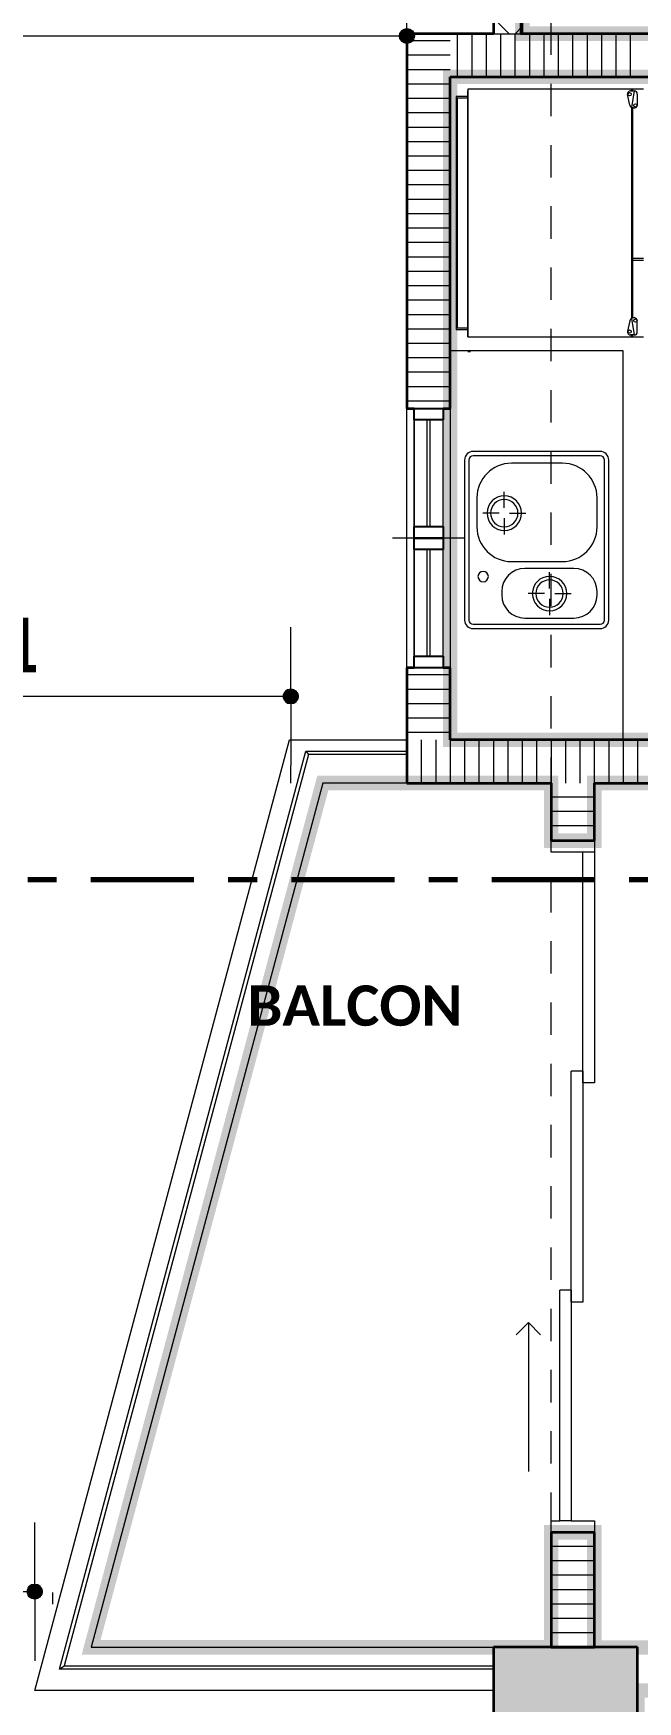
# Model space of a CAD drawing. Header units: metres. Extents: x -144 to 1000, y -717 to 29.
# Drawn here: x 640.16 to 642.25, y -557.45 to -551.66 of the extents above; entities that cross this region are included whole.
import ezdxf

# ---------------------------------------------------------------- set-up
doc = ezdxf.new("R2010")
doc.units = ezdxf.units.M
doc.linetypes.add('basculante modificado', pattern=[0.18, 0.1125, -0.0675])
doc.linetypes.add('Dash Dot 3_16_', pattern=[0.595313, 0.357187, -0.119063, 0, -0.119063])
doc.layers.get('0').update_dxf_attribs({"color": 1})
doc.layers.add('00-MEDICION', color=30, linetype='Continuous')
for name, color, linetype, lineweight in [('A-ANNO-DIMS', 1, 'Continuous', 9), ('A-DETL', 1, 'Continuous', 9), ('A-DETL-GENF', 1, 'Continuous', 9), ('A-DOOR', 1, 'Continuous', 9), ('A-DOOR-FRAM', 1, 'Continuous', 9), ('A-FLOR', 2, 'Continuous', 9), ('A-FLOR-HRAL', 1, 'Continuous', 9), ('A-GENM', 1, 'Continuous', 9), ('A-GLAZ', 1, 'Continuous', 9), ('A-WALL', 4, 'Continuous', 9), ('G-ANNO-SYMB', 1, 'Continuous', 9), ('G-ANNO-TEXT', 2, 'Continuous', 9), ('I-FURN', 2, 'Continuous', 9), ('P-SANR-FIXT', 1, 'Continuous', 9), ('S-COLS', 7, 'Continuous', 9)]:
    doc.layers.add(name, color=color, linetype=linetype, lineweight=lineweight)
doc.layers.add('A-WALL-PATT', color=7, linetype='Continuous', lineweight=35, true_color=0x9c9c9c)
doc.styles.add('Calibri_B', font='calibrib.ttf', dxfattribs={"height": 0.165})
doc.styles.add('Calibri_B_7', font='calibrib.ttf', dxfattribs={"width": 0.8, "height": 0.18})

# ---------------------------------------------------------------- blocks, each defined once
blk = doc.blocks.new('A')
at = {"layer": 'S-COLS', "true_color": 0x5b5b5b}
h = blk.add_hatch(color=251, dxfattribs=at)
h.paths.add_polyline_path([(659.0008, -507.3486), (659.0008, -506.4486), (658.5008, -506.4486), (658.5008, -507.3486), (658.91, -507.3486)])
h.paths.add_polyline_path([(640.762, -507.3486), (641.201, -507.3486), (641.201, -506.4486), (640.701, -506.4486), (640.701, -507.3486), (640.7571, -507.3486)])
h.paths.add_polyline_path([(648.401, -507.3485), (648.901, -507.3485), (648.901, -506.4485), (648.401, -506.4485), (648.401, -507.2508)])
h.paths.add_polyline_path([(648.401, -499.6485), (648.901, -499.6485), (648.901, -498.7485), (648.401, -498.7485), (648.401, -499.4985)])
h.paths.add_polyline_path([(644.6008, -499.6485), (646.601, -499.6485), (646.6006, -499.1486), (644.9008, -499.1486), (644.9008, -496.9986), (646.6011, -496.9986), (646.6006, -496.4986), (644.6008, -496.4986), (644.6008, -499.5013)])
h.paths.add_polyline_path([(641.201, -499.6485), (641.201, -498.9486), (640.701, -498.9486), (640.701, -499.6485), (640.9884, -499.6485)])
h.paths.add_polyline_path([(655.2011, -499.6485), (655.2011, -496.4985), (654.7011, -496.4985), (654.7011, -499.6485), (655.112, -499.6485)])
h.paths.add_polyline_path([(659.0011, -499.6485), (659.0011, -498.9486), (658.6011, -498.9486), (658.6011, -499.6485)])
h.paths.add_polyline_path([(648.4011, -497.3986), (648.9011, -497.3986), (648.9011, -496.4986), (648.4011, -496.4986), (648.4011, -496.5279)])
h.paths.add_polyline_path([(641.2008, -497.1986), (641.2008, -496.4975), (640.7008, -496.4986), (640.7008, -497.1986), (640.9884, -497.1986)])
h.paths.add_polyline_path([(659.0011, -497.1986), (659.0011, -496.4975), (658.6011, -496.4975), (658.6011, -497.1986), (658.8767, -497.1986)])
h.paths.add_polyline_path([(658.501, -488.4986), (659.001, -488.4986), (659.001, -487.5986), (658.501, -487.5986), (658.501, -487.7238)])
h.paths.add_polyline_path([(648.476, -488.4986), (648.901, -488.4986), (648.901, -487.5986), (648.401, -487.5986), (648.401, -488.4986)])
h.paths.add_polyline_path([(641.801, -487.8986), (641.801, -487.3986), (640.901, -487.3986), (640.901, -487.8986), (641.6261, -487.8986)])
at = {"layer": 'A-DETL', "color": 7, "linetype": 'basculante modificado'}
blk.add_line((640.901, -496.4975), (640.901, -487.8986), dxfattribs=at)
at = {"layer": 'A-DETL', "color": 253, "true_color": 0xb6b6b6}
for p, q in [((640.401, -490.8986), (640.401, -490.8586)), ((639.998, -493.4986), (639.998, -493.4386)), ((639.1726, -496.3475), (639.1726, -496.3075))]:
    blk.add_line(p, q, dxfattribs=at)
at = {"layer": 'A-DETL-GENF', "lineweight": 25}
for p, q in [((640.426, -492.2386), (640.426, -492.1986)), ((640.426, -492.1986), (640.526, -492.1986)), ((640.526, -492.2386), (640.426, -492.2386)), ((640.526, -492.1986), (640.526, -492.2386)), ((640.426, -492.6486), (640.426, -492.6086)), ((640.426, -492.6086), (640.526, -492.6086)), ((640.526, -492.6486), (640.426, -492.6486)), ((640.426, -492.6886), (640.426, -492.6486)), ((640.426, -492.6486), (640.526, -492.6486)), ((640.526, -492.6086), (640.526, -492.6486)), ((640.526, -492.6486), (640.526, -492.6886)), ((640.526, -492.6886), (640.426, -492.6886)), ((640.426, -493.0986), (640.426, -493.0586)), ((640.426, -493.0586), (640.526, -493.0586)), ((640.526, -493.0986), (640.426, -493.0986)), ((640.526, -493.0586), (640.526, -493.0986))]:
    blk.add_line(p, q, dxfattribs=at)
at = {"layer": 'A-DETL-GENF'}
for p, q in [((640.426, -492.6086), (640.426, -492.2386)), ((640.471, -492.6086), (640.471, -492.2386)), ((640.481, -492.6086), (640.481, -492.2386)), ((640.526, -492.6086), (640.526, -492.2386)), ((640.426, -493.0586), (640.426, -492.6886)), ((640.471, -493.0586), (640.471, -492.6886)), ((640.481, -493.0586), (640.481, -492.6886)), ((640.526, -493.0586), (640.526, -492.6886))]:
    blk.add_line(p, q, dxfattribs=at)
at = {"layer": 'A-DOOR'}
for q in [(640.7797, -495.4132), (640.8646, -495.4132), (640.8222, -495.8875)]:
    blk.add_line((640.8222, -495.3708), q, dxfattribs=at)
at = {"layer": 'A-DOOR-FRAM'}
for p, q in [((640.9008, -493.7386), (640.9008, -493.6986)), ((641.0108, -493.7386), (640.9008, -493.7386)), ((641.0508, -493.6986), (641.0508, -493.7386)), ((640.9008, -496.0586), (640.9308, -496.0586)), ((640.9008, -496.0986), (640.9008, -496.0586)), ((640.9708, -496.0586), (641.0508, -496.0586)), ((641.0508, -496.0586), (641.0508, -496.0986))]:
    blk.add_line(p, q, dxfattribs=at)
at = {"layer": 'A-DOOR-FRAM', "lineweight": 5}
for p, q in [((641.0108, -494.5394), (641.0108, -493.7386)), ((641.0508, -493.7386), (641.0108, -493.7386)), ((641.0508, -493.7386), (641.0508, -494.5394)), ((640.9708, -495.2994), (640.9708, -494.4986)), ((641.0108, -494.4986), (640.9708, -494.4986)), ((641.0108, -494.4986), (641.0108, -495.2994)), ((641.0508, -494.5394), (641.0108, -494.5394)), ((640.9308, -496.0586), (640.9308, -495.2577)), ((640.9708, -495.2577), (640.9308, -495.2577)), ((640.9708, -495.2577), (640.9708, -496.0586)), ((641.0108, -495.2994), (640.9708, -495.2994)), ((640.9708, -496.0586), (640.9308, -496.0586))]:
    blk.add_line(p, q, dxfattribs=at)
at = {"layer": 'A-FLOR'}
for p, q in [((641.151, -491.9986), (640.551, -491.9986)), ((641.151, -493.3486), (641.151, -491.9986))]:
    blk.add_line(p, q, dxfattribs=at)
at = {"layer": 'A-FLOR-HRAL'}
for p, q in [((639.1965, -496.5735), (640.0502, -493.3876)), ((640.0594, -493.3996), (639.2121, -496.5615)), ((640.0502, -493.3876), (640.401, -493.3876)), ((640.0502, -493.3876), (640.0594, -493.3996)), ((640.401, -493.3996), (640.0594, -493.3996)), ((639.1965, -496.5735), (639.2121, -496.5615)), ((640.7008, -496.5735), (639.1965, -496.5735)), ((639.2121, -496.5615), (640.7008, -496.5615))]:
    blk.add_line(p, q, dxfattribs=at)
at = {"layer": 'A-GENM', "lineweight": 25}
for p, q in [((640.7947, -489.0986), (640.7947, -490.8986)), ((640.7947, -490.8986), (641.451, -490.8986))]:
    blk.add_line(p, q, dxfattribs=at)
at = {"layer": 'A-GLAZ'}
for p, q in [((640.426, -492.1986), (640.526, -492.1986)), ((640.426, -492.1986), (640.426, -492.6486)), ((640.526, -492.6486), (640.526, -492.1986)), ((640.601, -492.6486), (640.351, -492.6486)), ((640.426, -492.6486), (640.526, -492.6486)), ((640.426, -492.6486), (640.526, -492.6486)), ((640.426, -492.6486), (640.426, -493.0986)), ((640.526, -493.0986), (640.526, -492.6486)), ((640.426, -493.0986), (640.526, -493.0986))]:
    blk.add_line(p, q, dxfattribs=at)
at = {"layer": 'A-WALL', "lineweight": 35}
for p, q in [((640.701, -488.9486), (640.701, -490.8986)), ((640.801, -490.8986), (640.801, -489.0986)), ((640.401, -490.8986), (640.401, -492.1986)), ((640.701, -490.8986), (640.401, -490.8986)), ((643.5508, -490.8986), (640.801, -490.8986)), ((640.551, -491.0486), (642.951, -491.0486)), ((640.551, -492.1986), (640.551, -491.0486)), ((640.401, -492.1986), (640.426, -492.1986)), ((640.526, -492.1986), (640.551, -492.1986)), ((640.401, -493.0986), (640.401, -493.4986)), ((640.426, -493.0986), (640.401, -493.0986)), ((640.551, -493.0986), (640.526, -493.0986)), ((640.551, -493.3486), (640.551, -493.0986)), ((641.2508, -493.3486), (640.551, -493.3486)), ((640.401, -493.4986), (640.9008, -493.4986)), ((640.9008, -493.4986), (640.9008, -493.6986)), ((641.0508, -493.6986), (641.0508, -493.4986)), ((641.0508, -493.4986), (641.2508, -493.4986)), ((640.9008, -493.6986), (641.0508, -493.6986)), ((640.9008, -496.0986), (640.9008, -496.4975)), ((641.0508, -496.0986), (640.9008, -496.0986)), ((641.0508, -496.4975), (641.0508, -496.0986)), ((640.9008, -496.4975), (641.0508, -496.4975))]:
    blk.add_line(p, q, dxfattribs=at)
at = {"layer": 'A-WALL'}
for p, q in [((640.701, -490.8986), (640.801, -490.8986)), ((640.401, -493.0986), (640.401, -492.1986)), ((640.551, -492.1986), (640.551, -493.0986)), ((639.1102, -496.6475), (639.9941, -493.3486)), ((639.9941, -493.3486), (640.401, -493.3486)), ((640.1092, -493.4986), (639.3057, -496.4975)), ((640.401, -493.4986), (640.1092, -493.4986)), ((639.3057, -496.4975), (640.7008, -496.4975)), ((640.7008, -496.6475), (639.1102, -496.6475))]:
    blk.add_line(p, q, dxfattribs=at)
at = {"layer": 'A-WALL-PATT', "color": 8, "lineweight": 5, "true_color": 0x747474}
for p, q in [((640.755, -490.8986), (640.701, -490.8446)), ((640.7765, -490.8986), (640.801, -490.874))]:
    blk.add_line(p, q, dxfattribs=at)
at = {"layer": 'A-WALL-PATT', "color": 8, "lineweight": 5, "true_color": 0x727272}
for p, q in [((640.5756, -490.8986), (640.5756, -491.0486)), ((640.6256, -490.8986), (640.6256, -491.0486)), ((640.6756, -490.8986), (640.6756, -491.0486)), ((640.7256, -490.8986), (640.7256, -491.0486)), ((640.7756, -490.8986), (640.7756, -491.0486)), ((640.8256, -490.8986), (640.8256, -491.0486)), ((640.8756, -490.8986), (640.8756, -491.0486)), ((640.9256, -490.8986), (640.9256, -491.0486)), ((640.9756, -490.8986), (640.9756, -491.0486)), ((641.0256, -490.8986), (641.0256, -491.0486)), ((641.0756, -490.8986), (641.0756, -491.0486)), ((641.1256, -490.8986), (641.1256, -491.0486)), ((641.1756, -490.8986), (641.1756, -491.0486)), ((640.551, -490.9236), (640.401, -490.9236)), ((640.551, -490.9736), (640.401, -490.9736)), ((640.551, -491.0236), (640.401, -491.0236)), ((640.551, -491.0736), (640.401, -491.0736)), ((640.551, -491.1236), (640.401, -491.1236)), ((640.551, -491.1736), (640.401, -491.1736)), ((640.551, -491.2236), (640.401, -491.2236)), ((640.551, -491.2736), (640.401, -491.2736)), ((640.551, -491.3236), (640.401, -491.3236)), ((640.551, -491.3736), (640.401, -491.3736)), ((640.551, -491.4236), (640.401, -491.4236)), ((640.551, -491.4736), (640.401, -491.4736)), ((640.551, -491.5236), (640.401, -491.5236)), ((640.551, -491.5736), (640.401, -491.5736)), ((640.551, -491.6236), (640.401, -491.6236)), ((640.551, -491.6736), (640.401, -491.6736)), ((640.551, -491.7236), (640.401, -491.7236)), ((640.551, -491.7736), (640.401, -491.7736)), ((640.551, -491.8236), (640.401, -491.8236)), ((640.551, -491.8736), (640.401, -491.8736)), ((640.551, -491.9236), (640.401, -491.9236)), ((640.551, -491.9736), (640.401, -491.9736)), ((640.551, -492.0236), (640.401, -492.0236)), ((640.551, -492.0736), (640.401, -492.0736)), ((640.551, -492.1236), (640.401, -492.1236)), ((640.551, -492.1736), (640.401, -492.1736)), ((640.551, -493.1236), (640.401, -493.1236)), ((640.551, -493.1736), (640.401, -493.1736)), ((640.551, -493.2236), (640.401, -493.2236)), ((640.551, -493.2736), (640.401, -493.2736)), ((640.551, -493.3236), (640.401, -493.3236)), ((640.4506, -493.3486), (640.4506, -493.4986)), ((640.5006, -493.3486), (640.5006, -493.4986)), ((640.5506, -493.3486), (640.5506, -493.4986)), ((640.6006, -493.3486), (640.6006, -493.4986)), ((640.6506, -493.3486), (640.6506, -493.4986)), ((640.7006, -493.3486), (640.7006, -493.4986)), ((640.7506, -493.3486), (640.7506, -493.4986)), ((640.8006, -493.3486), (640.8006, -493.4986)), ((640.8506, -493.3486), (640.8506, -493.4986)), ((640.9006, -493.3486), (640.9006, -493.4986)), ((640.9506, -493.3486), (640.9506, -493.4986)), ((641.0006, -493.3486), (641.0006, -493.4986)), ((641.0506, -493.3486), (641.0506, -493.4986)), ((641.1006, -493.3486), (641.1006, -493.4986)), ((641.1506, -493.3486), (641.1506, -493.4986)), ((641.2006, -493.3486), (641.2006, -493.4986)), ((641.0508, -493.5476), (640.9008, -493.5476)), ((641.0508, -493.5976), (640.9008, -493.5976)), ((641.0508, -493.6476), (640.9008, -493.6476)), ((641.0508, -493.6976), (640.9008, -493.6976)), ((641.0508, -496.1476), (640.9008, -496.1476)), ((641.0508, -496.1976), (640.9008, -496.1976)), ((641.0508, -496.2476), (640.9008, -496.2476)), ((641.0508, -496.2976), (640.9008, -496.2976)), ((641.0508, -496.3476), (640.9008, -496.3476)), ((641.0508, -496.3976), (640.9008, -496.3976)), ((641.0508, -496.4476), (640.9008, -496.4476))]:
    blk.add_line(p, q, dxfattribs=at)
at = {"layer": 'G-ANNO-SYMB', "linetype": 'Dash Dot 3_16_', "lineweight": 70}
blk.add_line((636.5235, -493.8329), (645.7587, -493.8329), dxfattribs=at)
at = {"layer": 'I-FURN'}
for p, q in [((640.5717, -491.1169), (640.5717, -491.9249)), ((640.6125, -491.1169), (640.5717, -491.1169)), ((640.5765, -491.1214), (640.6125, -491.1214)), ((640.5765, -491.9199), (640.5765, -491.1214)), ((640.6125, -491.0909), (640.6125, -491.9509)), ((641.2208, -491.0909), (640.6125, -491.0909)), ((640.6125, -491.9509), (640.6125, -491.0969)), ((641.1737, -491.1469), (641.1661, -491.1101)), ((641.1766, -491.0972), (641.189, -491.0972)), ((641.18, -491.0972), (641.18, -491.0909)), ((641.189, -491.0972), (641.18, -491.1546)), ((641.1848, -491.0972), (641.1848, -491.0909)), ((641.1998, -491.108), (641.1998, -491.1458)), ((641.18, -491.1546), (641.18, -491.8867)), ((641.1864, -491.1563), (641.1817, -491.1552)), ((641.1848, -491.8854), (641.1848, -491.1559)), ((641.1848, -491.6778), (641.2208, -491.6778)), ((641.2208, -491.6861), (641.1848, -491.6861)), ((641.1737, -491.8944), (641.1661, -491.9311)), ((641.18, -491.8867), (641.189, -491.9441)), ((641.1864, -491.885), (641.1817, -491.8861)), ((641.1998, -491.9333), (641.1998, -491.8955)), ((640.5717, -491.9249), (640.6125, -491.9249)), ((640.6125, -491.9199), (640.5765, -491.9199)), ((640.6125, -491.9509), (641.2208, -491.9509)), ((641.189, -491.9441), (641.1766, -491.9441)), ((641.18, -491.9509), (641.18, -491.9441)), ((641.1848, -491.9509), (641.1848, -491.9441)), ((640.6125, -492.0009), (640.6213, -492.0009))]:
    blk.add_line(p, q, dxfattribs=at)
for centre in [(641.1731, -491.1089), (641.1935, -491.1474), (641.1935, -491.8939), (641.1731, -491.9324)]:
    blk.add_circle(centre, 0.00571, dxfattribs=at)
for centre, start, end in [((641.1766, -491.108), 90, 191.70816), ((641.1843, -491.1447), 191.70816, 256.32371), ((641.189, -491.1458), 256.32371, 0), ((641.189, -491.108), 0, 90), ((641.1843, -491.8966), 103.67629, 168.29184), ((641.189, -491.8955), 0, 103.67629), ((641.1766, -491.9333), 168.29184, 270), ((641.189, -491.9333), 270, 0)]:
    blk.add_arc(centre, 0.0108, start, end, dxfattribs=at)
at = {"layer": 'P-SANR-FIXT'}
for p, q in [((641.0706, -492.348), (640.6306, -492.348)), ((640.6006, -492.378), (640.6006, -492.933)), ((640.6156, -492.378), (640.6156, -492.933)), ((641.0706, -492.363), (640.6306, -492.363)), ((640.9402, -492.3891), (640.7634, -492.3891)), ((641.0856, -492.933), (641.0856, -492.378)), ((641.1006, -492.933), (641.1006, -492.378)), ((640.6434, -492.5091), (640.6434, -492.6101)), ((640.7385, -492.5441), (640.7385, -492.4877)), ((641.0602, -492.6101), (641.0602, -492.5091)), ((640.7205, -492.5622), (640.664, -492.5622)), ((640.7385, -492.5802), (640.7385, -492.6366)), ((640.7566, -492.5622), (640.813, -492.5622)), ((640.7634, -492.7301), (640.9402, -492.7301)), ((640.9802, -492.7542), (640.8097, -492.7542)), ((640.8956, -492.8233), (640.8956, -492.7669)), ((640.7297, -492.8342), (640.7297, -492.8464)), ((640.8776, -492.8414), (640.8211, -492.8414)), ((640.8956, -492.8594), (640.8956, -492.9159)), ((640.9137, -492.8414), (640.9701, -492.8414)), ((641.0602, -492.8464), (641.0602, -492.8342)), ((640.8097, -492.9264), (640.9802, -492.9264)), ((640.6306, -492.948), (641.0706, -492.948)), ((640.6306, -492.963), (641.0706, -492.963))]:
    blk.add_line(p, q, dxfattribs=at)
for centre, radius, start, end in [((640.6306, -492.378), 0.03, 90, 180), ((641.0706, -492.378), 0.03, 0, 90), ((640.6306, -492.378), 0.015, 90, 180), ((640.7634, -492.5091), 0.12, 90, 180), ((640.9402, -492.5091), 0.12, 0, 90), ((641.0706, -492.378), 0.015, 0, 90), ((640.7385, -492.5622), 0.0599, 90, 270), ((640.7385, -492.5622), 0.0474, 90, 270), ((640.7385, -492.5622), 0.0599, 270, 90), ((640.7385, -492.5622), 0.0474, 270, 90), ((640.7634, -492.6101), 0.12, 180, 270), ((640.9402, -492.6101), 0.12, 270, 0), ((640.6652, -492.7824), 0.0181, 90, 270), ((640.6652, -492.7824), 0.0181, 270, 90), ((640.8097, -492.8342), 0.08, 90, 180), ((640.9802, -492.8342), 0.08, 0, 90), ((640.8956, -492.8414), 0.0599, 90, 270), ((640.8956, -492.8414), 0.0474, 90, 270), ((640.8956, -492.8414), 0.0599, 270, 90), ((640.8956, -492.8414), 0.0474, 270, 90), ((640.8097, -492.8464), 0.08, 180, 270), ((640.9802, -492.8464), 0.08, 270, 0), ((640.6306, -492.933), 0.03, 180, 270), ((640.6306, -492.933), 0.015, 180, 270), ((641.0706, -492.933), 0.015, 270, 0), ((641.0706, -492.933), 0.03, 270, 0)]:
    blk.add_arc(centre, radius, start, end, dxfattribs=at)
at = {"layer": 'S-COLS', "lineweight": 35}
for p, q in [((641.2008, -496.4975), (640.7008, -496.4975)), ((640.7008, -496.4975), (640.7008, -497.1986)), ((641.2008, -497.1986), (641.2008, -496.4975))]:
    blk.add_line(p, q, dxfattribs=at)
at = {"layer": 'G-ANNO-TEXT', "style": 'Calibri_B'}
blk.add_text('BALCON', height=0.14, dxfattribs=at).set_placement((639.8477, -494.3409))
blk = doc.blocks.new('OOOO')
at = {"layer": 'A-ANNO-DIMS', "lineweight": 25, "true_color": 0x0000ff}
h = blk.add_hatch(color=5, dxfattribs=at)
edge = h.paths.add_edge_path()
edge.add_arc((595.986, -495.1326), 0.025, 0, 360)
h = blk.add_hatch(color=5, dxfattribs=at)
edge = h.paths.add_edge_path()
edge.add_arc((595.583, -497.4241), 0.025, 0, 360)
h = blk.add_hatch(color=5, dxfattribs=at)
edge = h.paths.add_edge_path()
edge.add_arc((594.6951, -500.5301), 0.025, 0, 360)
at = {"layer": 'A-ANNO-DIMS', "color": 5, "true_color": 0x0000ff}
for p, q in [((595.986, -495.1326), (595.986, -494.8926)), ((594.2193, -495.1326), (595.986, -495.1326)), ((595.986, -495.1326), (595.986, -495.3726)), ((595.583, -497.4241), (595.583, -497.1841)), ((595.583, -497.4241), (593.4721, -497.4241)), ((595.583, -497.4241), (595.583, -497.6641)), ((594.6951, -500.5301), (594.6951, -500.2901)), ((592.595, -500.5301), (594.6951, -500.5301)), ((594.6951, -500.5301), (594.6951, -500.7701))]:
    blk.add_line(p, q, dxfattribs=at)
at = {"layer": 'A-ANNO-DIMS', "color": 5, "lineweight": 25, "true_color": 0x0000ff}
for centre in [(595.986, -495.1326), (595.583, -497.4241), (594.6951, -500.5301)]:
    blk.add_circle(centre, 0.025, dxfattribs=at)
at = {"layer": 'A-DETL', "color": 253, "true_color": 0xb6b6b6}
for p, q in [((595.986, -495.1246), (595.986, -495.0846)), ((595.583, -497.7246), (595.583, -497.6646))]:
    blk.add_line(p, q, dxfattribs=at)
at = {"layer": 'A-ANNO-DIMS', "color": 5, "true_color": 0x0000ff, "insert": (594.2892, -497.1507), "char_height": 0.19, "width": 0.572076, "attachment_point": 1, "line_spacing_factor": 1.158048, "style": 'Calibri_B_7'}
blk.add_mtext('2.11', dxfattribs=at)

msp = doc.modelspace()

# ---------------------------------------------------------------- linework, layer by layer
at = {"layer": '00-MEDICION', "const_width": 0.05}
for points in [[(644.6042, -551.664), (641.8544, -551.664), (641.8544, -549.864)], [(642.304, -554.114), (641.604, -554.114), (641.604, -551.814), (644.0044, -551.8141)], [(647.704, -557.264), (642.1042, -557.264), (642.1042, -556.864), (641.9544, -556.864), (641.9544, -557.263), (640.359, -557.263), (641.1626, -554.264), (641.9544, -554.264), (641.9544, -554.464), (642.1042, -554.464), (642.1042, -554.264), (642.304, -554.264)], [(642.254, -557.964), (642.254, -557.413), (645.6542, -557.413), (645.654, -560.264)]]:
    msp.add_lwpolyline(points, dxfattribs=at)

# ---------------------------------------------------------------- block references
at = {"color": 3}
for name, p in [('A', (1.0534, -60.7655)), ('OOOO', (45.4684, -56.5395))]:
    msp.add_blockref(name, p, dxfattribs=at)

doc.saveas('drawing.dxf')
